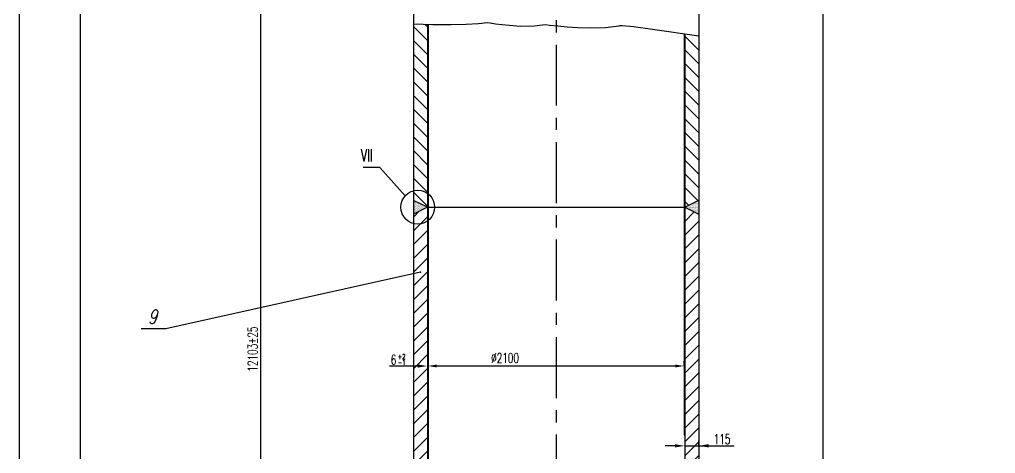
# Model space of a CAD drawing. Extents: x 2963 to 8481, y 2091 to 3069.
# Drawn here: x 2963.2 to 3363.6, y 2632.9 to 2811 of the extents above; entities that cross this region are included whole.
import ezdxf
from ezdxf.enums import TextEntityAlignment as Align

# ---------------------------------------------------------------- set-up
doc = ezdxf.new("R2010")
doc.units = 0
doc.header["$LTSCALE"] = 20
doc.header["$MEASUREMENT"] = 0
doc.linetypes.add('CENTER', pattern=[2, 1.25, -0.25, 0.25, -0.25])
doc.layers.get('0').update_dxf_attribs({"linetype": 'CONTINUOUS'})
for name, color, linetype in [('中心线', 1, 'CENTER'), ('粗实线', 7, 'CONTINUOUS'), ('细实线', 3, 'CONTINUOUS')]:
    doc.layers.add(name, color=color, linetype=linetype)
doc.styles.add('HZ', font='romans.shx', dxfattribs={"width": 0.667, "bigfont": 'hztxt.shx'})
doc.styles.get("Standard").update_dxf_attribs({"font": 'TXT.SHX'})
doc.styles.add('TEXT', font='romans.shx', dxfattribs={"width": 0.667, "bigfont": 'hztxt3.shx'})
doc.dimstyles.get("Standard").update_dxf_attribs({"dimtxt": 0.18, "dimasz": 0.18, "dimexe": 0.18, "dimexo": 0.0625, "dimgap": 0.09, "dimtad": 0, "dimtih": 1, "dimtoh": 1, "dimdec": 4, "dimzin": 0, "dimdsep": 46, "dimtxsty": 'Standard', "dimcen": 0.09, "dimadec": 0, "dimazin": 0, "dimtfac": 1, "dimtdec": 4, "dimtofl": 0, "dimtmove": 0, "dimatfit": 3, "dimfxl": 0, "dimtolj": 1, "dimtzin": 0, "dimarcsym": 0})

# ---------------------------------------------------------------- blocks, each defined once
blk = doc.blocks.new('*X12')
at = {"color": 0}
for p, q in [((2492.37, 2729.96), (2494.62, 2732.21)), ((2603.72, 2733.83), (2603.85, 2733.96)), ((2603.72, 2728.17), (2607.64, 2732.09)), ((2492.37, 2724.3), (2498.12, 2730.05)), ((2603.72, 2722.51), (2609.47, 2728.26)), ((2492.37, 2718.64), (2498.12, 2724.39)), ((2603.72, 2716.86), (2609.47, 2722.61)), ((2492.37, 2712.99), (2498.12, 2718.74)), ((2603.72, 2711.2), (2609.47, 2716.95)), ((2492.37, 2707.33), (2498.12, 2713.08)), ((2603.72, 2705.54), (2609.47, 2711.29)), ((2492.37, 2701.67), (2498.12, 2707.42)), ((2603.72, 2699.89), (2609.47, 2705.64)), ((2492.37, 2696.02), (2498.12, 2701.77)), ((2603.72, 2694.23), (2609.47, 2699.98)), ((2492.37, 2690.36), (2498.12, 2696.11)), ((2603.72, 2688.57), (2609.47, 2694.32)), ((2492.37, 2684.7), (2498.12, 2690.45)), ((2603.72, 2682.92), (2609.47, 2688.67)), ((2492.37, 2679.05), (2498.12, 2684.8)), ((2603.72, 2677.26), (2609.47, 2683.01)), ((2492.37, 2673.39), (2498.12, 2679.14)), ((2603.72, 2671.6), (2609.47, 2677.35)), ((2492.37, 2667.73), (2498.12, 2673.48)), ((2603.72, 2665.94), (2609.47, 2671.69)), ((2492.37, 2662.07), (2498.12, 2667.82)), ((2603.72, 2660.29), (2609.47, 2666.04)), ((2492.37, 2656.42), (2498.12, 2662.17)), ((2603.72, 2654.63), (2609.47, 2660.38)), ((2492.37, 2650.76), (2498.12, 2656.51)), ((2603.72, 2648.97), (2609.47, 2654.72)), ((2492.37, 2645.1), (2498.12, 2650.85)), ((2603.72, 2643.32), (2609.47, 2649.07)), ((2492.37, 2639.45), (2498.12, 2645.2)), ((2603.72, 2637.66), (2609.47, 2643.41)), ((2492.37, 2633.79), (2498.12, 2639.54)), ((2603.72, 2632), (2609.47, 2637.75)), ((2492.37, 2628.13), (2498.12, 2633.88)), ((2603.72, 2626.35), (2609.47, 2632.1)), ((2492.37, 2622.48), (2498.12, 2628.23)), ((2603.72, 2620.69), (2609.47, 2626.44)), ((2492.37, 2616.82), (2498.12, 2622.57)), ((2603.72, 2615.03), (2609.47, 2620.78)), ((2492.37, 2611.16), (2498.12, 2616.91)), ((2603.72, 2609.38), (2609.47, 2615.13)), ((2492.37, 2605.51), (2498.12, 2611.26)), ((2603.72, 2603.72), (2609.47, 2609.47)), ((2492.37, 2599.85), (2498.12, 2605.6)), ((2603.72, 2598.06), (2609.47, 2603.81)), ((2492.37, 2594.19), (2498.12, 2599.94)), ((2603.72, 2592.41), (2609.47, 2598.16)), ((2492.37, 2588.54), (2498.12, 2594.29)), ((2603.72, 2586.75), (2609.47, 2592.5)), ((2494.99, 2585.5), (2498.12, 2588.63))]:
    blk.add_line(p, q, dxfattribs=at)
blk = doc.blocks.new('*X14')
at = {"color": 0}
for p, q in [((2498.12, 2881.55), (2496.49, 2883.18)), ((2609.47, 2877.68), (2603.72, 2883.43)), ((2498.12, 2875.89), (2492.77, 2881.25)), ((2498.12, 2870.24), (2492.37, 2875.99)), ((2609.13, 2872.36), (2603.72, 2877.77)), ((2498.12, 2864.58), (2492.37, 2870.33)), ((2609.47, 2866.37), (2605.15, 2870.69)), ((2498.07, 2858.97), (2492.37, 2864.67)), ((2609.47, 2860.71), (2603.72, 2866.46)), ((2609.47, 2855.05), (2603.72, 2860.8)), ((2498.12, 2802.35), (2492.37, 2808.1)), ((2498.12, 2808.01), (2497.04, 2809.09)), ((2609.47, 2798.48), (2603.72, 2804.23)), ((2609.47, 2804.14), (2609.27, 2804.34)), ((2498.12, 2796.7), (2492.37, 2802.45)), ((2498.12, 2791.04), (2492.37, 2796.79)), ((2609.47, 2792.83), (2603.72, 2798.58)), ((2498.12, 2785.38), (2492.37, 2791.13)), ((2609.47, 2787.17), (2603.72, 2792.92)), ((2609.47, 2781.51), (2603.72, 2787.26)), ((2498.12, 2779.73), (2492.37, 2785.48)), ((2498.12, 2774.07), (2492.37, 2779.82)), ((2609.47, 2775.86), (2603.72, 2781.61)), ((2609.47, 2770.2), (2603.72, 2775.95)), ((2498.12, 2768.41), (2492.37, 2774.16)), ((2498.12, 2762.76), (2492.37, 2768.51)), ((2609.47, 2764.54), (2603.72, 2770.29)), ((2609.47, 2758.89), (2603.72, 2764.64)), ((2498.12, 2757.1), (2492.37, 2762.85)), ((2498.12, 2751.44), (2492.37, 2757.19)), ((2609.47, 2753.23), (2603.72, 2758.98)), ((2498.12, 2745.78), (2492.37, 2751.53)), ((2609.47, 2747.57), (2603.72, 2753.32)), ((2609.47, 2741.91), (2603.72, 2747.66)), ((2498.12, 2740.13), (2492.37, 2745.88)), ((2498.12, 2734.47), (2492.37, 2740.22)), ((2609.05, 2736.68), (2603.72, 2742.01)), ((2605.27, 2734.8), (2603.72, 2736.35))]:
    blk.add_line(p, q, dxfattribs=at)
blk = doc.blocks.new('*X16')
at = {"color": 0}
for p, q in [((2492.44, 2436.54), (2492.44, 2436.54)), ((2492.44, 2435.65), (2492.44, 2435.65)), ((2492.44, 2434.77), (2492.44, 2434.77)), ((2492.55, 2435.98), (2492.55, 2435.98)), ((2492.55, 2435.1), (2492.55, 2435.1)), ((2492.66, 2436.31), (2492.66, 2436.31)), ((2492.66, 2435.43), (2492.66, 2435.43)), ((2492.77, 2435.76), (2492.77, 2435.76)), ((2492.77, 2434.88), (2492.77, 2434.88)), ((2492.88, 2436.09), (2492.88, 2436.09)), ((2492.88, 2435.21), (2492.88, 2435.21)), ((2492.99, 2436.42), (2492.99, 2436.42)), ((2492.99, 2435.54), (2492.99, 2435.54)), ((2493.1, 2435.87), (2493.1, 2435.87)), ((2493.1, 2434.99), (2493.1, 2434.99)), ((2493.21, 2436.2), (2493.21, 2436.2)), ((2493.21, 2435.32), (2493.21, 2435.32)), ((2493.32, 2435.65), (2493.32, 2435.65)), ((2493.32, 2434.77), (2493.32, 2434.77)), ((2493.44, 2435.98), (2493.44, 2435.98)), ((2493.44, 2435.1), (2493.44, 2435.1)), ((2493.55, 2435.43), (2493.55, 2435.43)), ((2493.66, 2435.76), (2493.66, 2435.76)), ((2493.66, 2434.88), (2493.66, 2434.88)), ((2493.77, 2435.21), (2493.77, 2435.21)), ((2493.88, 2435.54), (2493.88, 2435.54)), ((2493.99, 2435.87), (2493.99, 2435.87)), ((2493.99, 2434.99), (2493.99, 2434.99)), ((2494.1, 2435.32), (2494.1, 2435.32)), ((2494.21, 2435.65), (2494.21, 2435.65)), ((2494.21, 2434.77), (2494.21, 2434.77)), ((2494.32, 2435.1), (2494.32, 2435.1)), ((2494.43, 2435.43), (2494.43, 2435.43)), ((2494.54, 2434.88), (2494.54, 2434.88)), ((2494.65, 2435.21), (2494.65, 2435.21)), ((2494.76, 2435.54), (2494.76, 2435.54)), ((2494.87, 2434.99), (2494.87, 2434.99)), ((2494.98, 2435.32), (2494.98, 2435.32)), ((2495.09, 2434.77), (2495.09, 2434.77)), ((2495.2, 2435.1), (2495.2, 2435.1)), ((2495.42, 2434.88), (2495.42, 2434.88)), ((2495.53, 2435.21), (2495.53, 2435.21)), ((2495.76, 2434.99), (2495.76, 2434.99)), ((2495.98, 2434.77), (2495.98, 2434.77)), ((2492.44, 2433.88), (2492.44, 2433.88)), ((2492.44, 2433), (2492.44, 2433)), ((2492.44, 2432.12), (2492.44, 2432.12)), ((2492.44, 2431.23), (2492.44, 2431.23)), ((2492.55, 2434.22), (2492.55, 2434.22)), ((2492.55, 2433.33), (2492.55, 2433.33)), ((2492.55, 2432.45), (2492.55, 2432.45)), ((2492.55, 2431.56), (2492.55, 2431.56)), ((2492.66, 2434.55), (2492.66, 2434.55)), ((2492.66, 2433.66), (2492.66, 2433.66)), ((2492.66, 2432.78), (2492.66, 2432.78)), ((2492.66, 2431.89), (2492.66, 2431.89)), ((2492.77, 2433.99), (2492.77, 2433.99)), ((2492.77, 2433.11), (2492.77, 2433.11)), ((2492.77, 2432.23), (2492.77, 2432.23)), ((2492.77, 2431.34), (2492.77, 2431.34)), ((2492.88, 2434.33), (2492.88, 2434.33)), ((2492.88, 2433.44), (2492.88, 2433.44)), ((2492.88, 2432.56), (2492.88, 2432.56)), ((2492.88, 2431.67), (2492.88, 2431.67)), ((2492.99, 2434.66), (2492.99, 2434.66)), ((2492.99, 2433.77), (2492.99, 2433.77)), ((2492.99, 2432.89), (2492.99, 2432.89)), ((2492.99, 2432.01), (2492.99, 2432.01)), ((2493.1, 2434.1), (2493.1, 2434.1)), ((2493.1, 2433.22), (2493.1, 2433.22)), ((2493.1, 2432.34), (2493.1, 2432.34)), ((2493.1, 2431.45), (2493.1, 2431.45)), ((2493.21, 2434.44), (2493.21, 2434.44)), ((2493.21, 2433.55), (2493.21, 2433.55)), ((2493.21, 2432.67), (2493.21, 2432.67)), ((2493.21, 2431.78), (2493.21, 2431.78)), ((2493.32, 2433.88), (2493.32, 2433.88)), ((2493.32, 2433), (2493.32, 2433)), ((2493.32, 2432.12), (2493.32, 2432.12)), ((2493.44, 2434.22), (2493.44, 2434.22)), ((2493.44, 2433.33), (2493.44, 2433.33)), ((2493.44, 2432.45), (2493.44, 2432.45)), ((2493.55, 2434.55), (2493.55, 2434.55)), ((2493.55, 2433.66), (2493.55, 2433.66)), ((2493.55, 2432.78), (2493.55, 2432.78)), ((2493.55, 2431.89), (2493.55, 2431.89)), ((2493.66, 2433.99), (2493.66, 2433.99)), ((2493.66, 2433.11), (2493.66, 2433.11)), ((2493.66, 2432.23), (2493.66, 2432.23)), ((2493.77, 2434.33), (2493.77, 2434.33)), ((2493.77, 2433.44), (2493.77, 2433.44)), ((2493.77, 2432.56), (2493.77, 2432.56)), ((2493.88, 2434.66), (2493.88, 2434.66)), ((2493.88, 2433.77), (2493.88, 2433.77)), ((2493.88, 2432.89), (2493.88, 2432.89)), ((2493.88, 2432.01), (2493.88, 2432.01)), ((2493.99, 2434.1), (2493.99, 2434.1)), ((2493.99, 2433.22), (2493.99, 2433.22)), ((2493.99, 2432.34), (2493.99, 2432.34)), ((2494.1, 2434.44), (2494.1, 2434.44)), ((2494.1, 2433.55), (2494.1, 2433.55)), ((2494.1, 2432.67), (2494.1, 2432.67)), ((2494.21, 2433.88), (2494.21, 2433.88)), ((2494.21, 2433), (2494.21, 2433)), ((2494.21, 2432.12), (2494.21, 2432.12)), ((2494.32, 2434.22), (2494.32, 2434.22)), ((2494.32, 2433.33), (2494.32, 2433.33)), ((2494.32, 2432.45), (2494.32, 2432.45)), ((2494.43, 2434.55), (2494.43, 2434.55)), ((2494.43, 2433.66), (2494.43, 2433.66)), ((2494.43, 2432.78), (2494.43, 2432.78)), ((2494.54, 2433.99), (2494.54, 2433.99)), ((2494.54, 2433.11), (2494.54, 2433.11)), ((2494.54, 2432.23), (2494.54, 2432.23)), ((2494.65, 2434.33), (2494.65, 2434.33)), ((2494.65, 2433.44), (2494.65, 2433.44)), ((2494.65, 2432.56), (2494.65, 2432.56)), ((2494.76, 2434.66), (2494.76, 2434.66)), ((2494.76, 2433.77), (2494.76, 2433.77)), ((2494.76, 2432.89), (2494.76, 2432.89)), ((2494.87, 2434.1), (2494.87, 2434.1)), ((2494.87, 2433.22), (2494.87, 2433.22)), ((2494.98, 2434.44), (2494.98, 2434.44)), ((2494.98, 2433.55), (2494.98, 2433.55)), ((2494.98, 2432.67), (2494.98, 2432.67)), ((2495.09, 2433.88), (2495.09, 2433.88)), ((2495.09, 2433), (2495.09, 2433)), ((2495.2, 2434.22), (2495.2, 2434.22)), ((2495.2, 2433.33), (2495.2, 2433.33)), ((2495.31, 2434.55), (2495.31, 2434.55)), ((2495.31, 2433.66), (2495.31, 2433.66)), ((2495.31, 2432.78), (2495.31, 2432.78)), ((2495.42, 2433.99), (2495.42, 2433.99)), ((2495.42, 2433.11), (2495.42, 2433.11)), ((2495.53, 2434.33), (2495.53, 2434.33)), ((2495.53, 2433.44), (2495.53, 2433.44)), ((2495.64, 2434.66), (2495.64, 2434.66)), ((2495.64, 2433.77), (2495.64, 2433.77)), ((2495.64, 2432.89), (2495.64, 2432.89)), ((2495.76, 2434.1), (2495.76, 2434.1)), ((2495.76, 2433.22), (2495.76, 2433.22)), ((2495.87, 2434.44), (2495.87, 2434.44)), ((2495.87, 2433.55), (2495.87, 2433.55)), ((2495.98, 2433.88), (2495.98, 2433.88)), ((2495.98, 2433), (2495.98, 2433)), ((2496.09, 2434.22), (2496.09, 2434.22)), ((2496.09, 2433.33), (2496.09, 2433.33)), ((2496.2, 2434.55), (2496.2, 2434.55)), ((2496.2, 2433.66), (2496.2, 2433.66)), ((2496.31, 2433.99), (2496.31, 2433.99)), ((2496.31, 2433.11), (2496.31, 2433.11)), ((2496.42, 2434.33), (2496.42, 2434.33)), ((2496.42, 2433.44), (2496.42, 2433.44)), ((2496.53, 2434.66), (2496.53, 2434.66)), ((2496.53, 2433.77), (2496.53, 2433.77)), ((2496.64, 2434.1), (2496.64, 2434.1)), ((2496.75, 2434.44), (2496.75, 2434.44)), ((2496.75, 2433.55), (2496.75, 2433.55)), ((2496.86, 2433.88), (2496.86, 2433.88)), ((2496.97, 2434.22), (2496.97, 2434.22)), ((2497.08, 2433.66), (2497.08, 2433.66)), ((2497.19, 2433.99), (2497.19, 2433.99)), ((2497.3, 2434.33), (2497.3, 2434.33)), ((2497.41, 2433.77), (2497.41, 2433.77)), ((2497.52, 2434.1), (2497.52, 2434.1)), ((2497.74, 2433.88), (2497.74, 2433.88))]:
    blk.add_line(p, q, dxfattribs=at)
blk = doc.blocks.new('*X20')
at = {"color": 0}
for p, q in [((2606.40625, 2735.3125), (2606.40625, 2735.3125)), ((2606.71875, 2735.3125), (2606.71875, 2735.3125)), ((2607.03125, 2735.3125), (2607.03125, 2735.3125)), ((2607.1875, 2735.625), (2607.1875, 2735.625)), ((2607.34375, 2735.3125), (2607.34375, 2735.3125)), ((2607.5, 2735.625), (2607.5, 2735.625)), ((2607.65625, 2735.9375), (2607.65625, 2735.9375)), ((2607.65625, 2735.3125), (2607.65625, 2735.3125)), ((2607.8125, 2735.625), (2607.8125, 2735.625)), ((2607.96875, 2735.9375), (2607.96875, 2735.9375)), ((2607.96875, 2735.3125), (2607.96875, 2735.3125)), ((2608.125, 2735.625), (2608.125, 2735.625)), ((2608.28125, 2735.9375), (2608.28125, 2735.9375)), ((2608.28125, 2735.3125), (2608.28125, 2735.3125)), ((2608.4375, 2736.25), (2608.4375, 2736.25)), ((2608.4375, 2735.625), (2608.4375, 2735.625)), ((2608.59375, 2735.9375), (2608.59375, 2735.9375)), ((2608.59375, 2735.3125), (2608.59375, 2735.3125)), ((2608.75, 2736.25), (2608.75, 2736.25)), ((2608.75, 2735.625), (2608.75, 2735.625)), ((2608.90625, 2736.5625), (2608.90625, 2736.5625)), ((2608.90625, 2735.9375), (2608.90625, 2735.9375)), ((2608.90625, 2735.3125), (2608.90625, 2735.3125)), ((2609.0625, 2736.25), (2609.0625, 2736.25)), ((2609.0625, 2735.625), (2609.0625, 2735.625)), ((2609.21875, 2736.5625), (2609.21875, 2736.5625)), ((2609.21875, 2735.9375), (2609.21875, 2735.9375)), ((2609.21875, 2735.3125), (2609.21875, 2735.3125)), ((2609.375, 2736.25), (2609.375, 2736.25)), ((2609.375, 2735.625), (2609.375, 2735.625)), ((2603.90625, 2734.0625), (2603.90625, 2734.0625)), ((2604.21875, 2734.0625), (2604.21875, 2734.0625)), ((2604.375, 2733.75), (2604.375, 2733.75)), ((2604.53125, 2734.0625), (2604.53125, 2734.0625)), ((2604.6875, 2734.375), (2604.6875, 2734.375)), ((2604.6875, 2733.75), (2604.6875, 2733.75)), ((2604.84375, 2734.0625), (2604.84375, 2734.0625)), ((2605, 2734.375), (2605, 2734.375)), ((2605, 2733.75), (2605, 2733.75)), ((2605.15625, 2734.6875), (2605.15625, 2734.6875)), ((2605.15625, 2734.0625), (2605.15625, 2734.0625)), ((2605.15625, 2733.4375), (2605.15625, 2733.4375)), ((2605.3125, 2734.375), (2605.3125, 2734.375)), ((2605.3125, 2733.75), (2605.3125, 2733.75)), ((2605.46875, 2734.6875), (2605.46875, 2734.6875)), ((2605.46875, 2734.0625), (2605.46875, 2734.0625)), ((2605.46875, 2733.4375), (2605.46875, 2733.4375)), ((2605.625, 2734.375), (2605.625, 2734.375)), ((2605.625, 2733.75), (2605.625, 2733.75)), ((2605.625, 2733.125), (2605.625, 2733.125)), ((2605.78125, 2734.6875), (2605.78125, 2734.6875)), ((2605.78125, 2734.0625), (2605.78125, 2734.0625)), ((2605.78125, 2733.4375), (2605.78125, 2733.4375)), ((2605.9375, 2735), (2605.9375, 2735)), ((2605.9375, 2734.375), (2605.9375, 2734.375)), ((2605.9375, 2733.75), (2605.9375, 2733.75)), ((2605.9375, 2733.125), (2605.9375, 2733.125)), ((2606.09375, 2734.6875), (2606.09375, 2734.6875)), ((2606.09375, 2734.0625), (2606.09375, 2734.0625)), ((2606.09375, 2733.4375), (2606.09375, 2733.4375)), ((2606.25, 2735), (2606.25, 2735)), ((2606.25, 2734.375), (2606.25, 2734.375)), ((2606.25, 2733.75), (2606.25, 2733.75)), ((2606.25, 2733.125), (2606.25, 2733.125)), ((2606.40625, 2734.6875), (2606.40625, 2734.6875)), ((2606.40625, 2734.0625), (2606.40625, 2734.0625)), ((2606.40625, 2733.4375), (2606.40625, 2733.4375)), ((2606.40625, 2732.8125), (2606.40625, 2732.8125)), ((2606.5625, 2735), (2606.5625, 2735)), ((2606.5625, 2734.375), (2606.5625, 2734.375)), ((2606.5625, 2733.75), (2606.5625, 2733.75)), ((2606.5625, 2733.125), (2606.5625, 2733.125)), ((2606.71875, 2734.6875), (2606.71875, 2734.6875)), ((2606.71875, 2734.0625), (2606.71875, 2734.0625)), ((2606.71875, 2733.4375), (2606.71875, 2733.4375)), ((2606.71875, 2732.8125), (2606.71875, 2732.8125)), ((2606.875, 2735), (2606.875, 2735)), ((2606.875, 2734.375), (2606.875, 2734.375)), ((2606.875, 2733.75), (2606.875, 2733.75)), ((2606.875, 2733.125), (2606.875, 2733.125)), ((2606.875, 2732.5), (2606.875, 2732.5)), ((2607.03125, 2734.6875), (2607.03125, 2734.6875)), ((2607.03125, 2734.0625), (2607.03125, 2734.0625)), ((2607.03125, 2733.4375), (2607.03125, 2733.4375)), ((2607.03125, 2732.8125), (2607.03125, 2732.8125)), ((2607.1875, 2735), (2607.1875, 2735)), ((2607.1875, 2734.375), (2607.1875, 2734.375)), ((2607.1875, 2733.75), (2607.1875, 2733.75)), ((2607.1875, 2733.125), (2607.1875, 2733.125)), ((2607.1875, 2732.5), (2607.1875, 2732.5)), ((2607.34375, 2734.6875), (2607.34375, 2734.6875)), ((2607.34375, 2734.0625), (2607.34375, 2734.0625)), ((2607.34375, 2733.4375), (2607.34375, 2733.4375)), ((2607.34375, 2732.8125), (2607.34375, 2732.8125)), ((2607.5, 2735), (2607.5, 2735)), ((2607.5, 2734.375), (2607.5, 2734.375)), ((2607.5, 2733.75), (2607.5, 2733.75)), ((2607.5, 2733.125), (2607.5, 2733.125)), ((2607.5, 2732.5), (2607.5, 2732.5)), ((2607.65625, 2734.6875), (2607.65625, 2734.6875)), ((2607.65625, 2734.0625), (2607.65625, 2734.0625)), ((2607.65625, 2733.4375), (2607.65625, 2733.4375)), ((2607.65625, 2732.8125), (2607.65625, 2732.8125)), ((2607.65625, 2732.1875), (2607.65625, 2732.1875)), ((2607.8125, 2735), (2607.8125, 2735)), ((2607.8125, 2734.375), (2607.8125, 2734.375)), ((2607.8125, 2733.75), (2607.8125, 2733.75)), ((2607.8125, 2733.125), (2607.8125, 2733.125)), ((2607.8125, 2732.5), (2607.8125, 2732.5)), ((2607.96875, 2734.6875), (2607.96875, 2734.6875)), ((2607.96875, 2734.0625), (2607.96875, 2734.0625)), ((2607.96875, 2733.4375), (2607.96875, 2733.4375)), ((2607.96875, 2732.8125), (2607.96875, 2732.8125)), ((2607.96875, 2732.1875), (2607.96875, 2732.1875)), ((2608.125, 2735), (2608.125, 2735)), ((2608.125, 2734.375), (2608.125, 2734.375)), ((2608.125, 2733.75), (2608.125, 2733.75)), ((2608.125, 2733.125), (2608.125, 2733.125)), ((2608.125, 2732.5), (2608.125, 2732.5)), ((2608.125, 2731.875), (2608.125, 2731.875)), ((2608.28125, 2734.6875), (2608.28125, 2734.6875)), ((2608.28125, 2734.0625), (2608.28125, 2734.0625)), ((2608.28125, 2733.4375), (2608.28125, 2733.4375)), ((2608.28125, 2732.8125), (2608.28125, 2732.8125)), ((2608.28125, 2732.1875), (2608.28125, 2732.1875)), ((2608.4375, 2735), (2608.4375, 2735)), ((2608.4375, 2734.375), (2608.4375, 2734.375)), ((2608.4375, 2733.75), (2608.4375, 2733.75)), ((2608.4375, 2733.125), (2608.4375, 2733.125)), ((2608.4375, 2732.5), (2608.4375, 2732.5)), ((2608.4375, 2731.875), (2608.4375, 2731.875)), ((2608.59375, 2734.6875), (2608.59375, 2734.6875)), ((2608.59375, 2734.0625), (2608.59375, 2734.0625)), ((2608.59375, 2733.4375), (2608.59375, 2733.4375)), ((2608.59375, 2732.8125), (2608.59375, 2732.8125)), ((2608.59375, 2732.1875), (2608.59375, 2732.1875)), ((2608.75, 2735), (2608.75, 2735)), ((2608.75, 2734.375), (2608.75, 2734.375)), ((2608.75, 2733.75), (2608.75, 2733.75)), ((2608.75, 2733.125), (2608.75, 2733.125)), ((2608.75, 2732.5), (2608.75, 2732.5)), ((2608.75, 2731.875), (2608.75, 2731.875)), ((2608.90625, 2734.6875), (2608.90625, 2734.6875)), ((2608.90625, 2734.0625), (2608.90625, 2734.0625)), ((2608.90625, 2733.4375), (2608.90625, 2733.4375)), ((2608.90625, 2732.8125), (2608.90625, 2732.8125)), ((2608.90625, 2732.1875), (2608.90625, 2732.1875)), ((2608.90625, 2731.5625), (2608.90625, 2731.5625)), ((2609.0625, 2735), (2609.0625, 2735)), ((2609.0625, 2734.375), (2609.0625, 2734.375)), ((2609.0625, 2733.75), (2609.0625, 2733.75)), ((2609.0625, 2733.125), (2609.0625, 2733.125)), ((2609.0625, 2732.5), (2609.0625, 2732.5)), ((2609.0625, 2731.875), (2609.0625, 2731.875)), ((2609.21875, 2734.6875), (2609.21875, 2734.6875)), ((2609.21875, 2734.0625), (2609.21875, 2734.0625)), ((2609.21875, 2733.4375), (2609.21875, 2733.4375)), ((2609.21875, 2732.8125), (2609.21875, 2732.8125)), ((2609.21875, 2732.1875), (2609.21875, 2732.1875)), ((2609.21875, 2731.5625), (2609.21875, 2731.5625)), ((2609.375, 2735), (2609.375, 2735)), ((2609.375, 2734.375), (2609.375, 2734.375)), ((2609.375, 2733.75), (2609.375, 2733.75)), ((2609.375, 2733.125), (2609.375, 2733.125)), ((2609.375, 2732.5), (2609.375, 2732.5)), ((2609.375, 2731.875), (2609.375, 2731.875)), ((2609.375, 2731.25), (2609.375, 2731.25))]:
    blk.add_line(p, q, dxfattribs=at)
blk = doc.blocks.new('*D77')
at = {"layer": '细实线', "color": 3, "lineweight": -2}
for p, q in [((3130.84, 2668.8), (3130.84, 2670.83)), ((3134.34, 2668.83), (3232.34, 2668.83)), ((3235.84, 2668.8), (3235.84, 2670.83))]:
    blk.add_line(p, q, dxfattribs=at)
at = {"layer": '细实线', "color": 3}
for points in [[(3134.34, 2669.41), (3134.34, 2668.25), (3130.84, 2668.83)], [(3232.34, 2669.41), (3232.34, 2668.25), (3235.84, 2668.83)]]:
    blk.add_solid(points, dxfattribs=at)
at = {"layer": '细实线', "color": 3, "insert": (3162.42, 2672.13), "char_height": 4, "attachment_point": 5, "style": 'TEXT'}
blk.add_mtext('\\A1;%%C2100', dxfattribs=at)
blk = doc.blocks.new('*D80')
at = {"layer": '细实线', "color": 3, "lineweight": -2}
for p, q in [((3252.1, 2871.52), (3294.8, 2871.52)), ((3292.8, 2868.02), (3292.8, 2450.02)), ((3250.47, 2446.52), (3294.8, 2446.52))]:
    blk.add_line(p, q, dxfattribs=at)
at = {"layer": '细实线', "color": 3}
for points in [[(3292.21, 2868.02), (3293.38, 2868.02), (3292.8, 2871.52)], [(3292.21, 2450.02), (3293.38, 2450.02), (3292.8, 2446.52)]]:
    blk.add_solid(points, dxfattribs=at)
at = {"layer": '细实线', "color": 3, "insert": (3289.5, 2623.27), "char_height": 4, "attachment_point": 5, "rotation": 90, "style": 'HZ'}
blk.add_mtext('\\A1;8500', dxfattribs=at)
blk = doc.blocks.new('*D81')
at = {"layer": '细实线', "color": 3, "lineweight": -2}
for p, q in [((3183.34, 2956.77), (3060.13, 2956.77)), ((3062.13, 2953.27), (3062.13, 2355.72)), ((3118.87, 2352.22), (3060.13, 2352.22))]:
    blk.add_line(p, q, dxfattribs=at)
at = {"layer": '细实线', "color": 3}
for points in [[(3061.55, 2953.27), (3062.71, 2953.27), (3062.13, 2956.77)], [(3061.55, 2355.72), (3062.71, 2355.72), (3062.13, 2352.22)]]:
    blk.add_solid(points, dxfattribs=at)
at = {"layer": '细实线', "color": 3, "insert": (3058.83, 2675.75), "char_height": 4, "attachment_point": 5, "rotation": 90, "style": 'HZ'}
blk.add_mtext('\\A1;12103%%p25', dxfattribs=at)

msp = doc.modelspace()

# ---------------------------------------------------------------- linework, layer by layer
at = {"layer": '中心线'}
msp.add_line((3183.34, 2960.674), (3183.34, 2606.4393), dxfattribs=at)
at = {"layer": '粗实线'}
for p, q in [((3124.79, 2884.0229), (3124.79, 2434.0229)), ((3241.89, 2870.6879), (3241.89, 2447.3579)), ((3130.54, 2809.063), (3130.54, 2434.0229)), ((3130.84, 2809.0568), (3130.84, 2600.0039)), ((3235.84, 2805.2009), (3235.84, 2640.6462)), ((3236.14, 2805.1565), (3236.14, 2447.3579)), ((3130.54, 2734.0229), (3124.79, 2736.7366)), ((3236.14, 2734.0229), (3241.89, 2736.887)), ((3130.54, 2734.0229), (3124.8512, 2731.0719)), ((3130.54, 2734.0229), (3236.14, 2734.0229)), ((3236.14, 2734.0229), (3241.89, 2731.193)), ((3235.84, 2640.6462), (3236.14, 2640.3421))]:
    msp.add_line(p, q, dxfattribs=at)
msp.add_lwpolyline([(4142.1929, 2232.0607), (2988.1929, 2232.0607), (2988.1929, 3053.0607), (4142.1929, 3053.0607)], close=True, dxfattribs=at)
msp.add_point((3127.7528, 2707.3293), dxfattribs=at)
at = {"layer": '细实线', "color": 3}
for p, q in [((2963.1929, 2222.0607), (2963.1929, 3063.0607)), ((3111.0699, 2750.2637), (3104.1651, 2750.2637)), ((3121.4314, 2738.6466), (3111.0699, 2750.2637)), ((3127.7528, 2707.3293), (3023.1576, 2684.1309)), ((3023.1576, 2684.1309), (3013.1576, 2684.1309))]:
    msp.add_line(p, q, dxfattribs=at)
at = {"layer": '细实线'}
for p, q in [((3126.54, 2668.7983), (3115.0093, 2668.7983)), ((3130.54, 2668.8546), (3130.54, 2666.7983)), ((3130.54, 2668.7983), (3130.84, 2668.7983)), ((3130.84, 2668.8734), (3130.84, 2666.7983)), ((3232.14, 2636.0644), (3228.14, 2636.0644)), ((3236.14, 2636.6859), (3236.14, 2634.0644)), ((3236.14, 2636.6859), (3236.14, 2634.0644)), ((3236.14, 2636.0644), (3249.89, 2636.0644)), ((3241.89, 2636.0644), (3241.89, 2638.0644)), ((3249.89, 2636.0644), (3256.3986, 2636.0644))]:
    msp.add_line(p, q, dxfattribs=at)
at = {"layer": '细实线', "color": 3}
msp.add_lwpolyline([(3124.79, 2809.1819), (3132.759, 2809.0171), (3140.2876, 2808.999), (3146.4206, 2809.1324), (3151.5117, 2809.4037), (3155.0482, 2809.7259), (3156.2335, 2809.5773), (3158.4373, 2809.2923), (3161.0445, 2808.9693), (3164.2473, 2808.6288), (3168.6454, 2808.3306), (3174.5576, 2808.3913), (3178.8494, 2808.9266), (3180.6206, 2808.7474), (3184.0154, 2808.4094), (3187.8936, 2808.0639), (3192.2677, 2807.7643), (3197.4071, 2807.5943), (3203.6898, 2807.7747), (3209.0476, 2808.4542), (3209.5244, 2808.5358), (3210.5183, 2808.495), (3215.174, 2808.0733), (3222.9727, 2807.1033), (3241.89, 2804.3064)], dxfattribs=at)
msp.add_circle((3126.5867, 2734.0184), 6.928, dxfattribs=at)
at = {"layer": '细实线'}
for points in [[(3126.54, 2669.4649), (3126.54, 2668.1316), (3130.54, 2668.7983)], [(3232.14, 2636.7311), (3232.14, 2635.3977), (3236.14, 2636.0644)], [(3232.14, 2636.7311), (3232.14, 2635.3977), (3236.14, 2636.0644)], [(3245.89, 2636.7311), (3245.89, 2635.3977), (3241.89, 2636.0644)]]:
    msp.add_solid(points, dxfattribs=at)

# ---------------------------------------------------------------- block references
at = {"layer": '细实线', "color": 3}
for name, p in [('*X14', (632.4207, 0)), ('*X16', (632.4207, 300)), ('*X20', (632.4207, 0)), ('*X12', (632.4207, 0))]:
    msp.add_blockref(name, p, dxfattribs=at)

# ---------------------------------------------------------------- texts
at = {"layer": '细实线', "color": 3, "style": 'HZ', "width": 0.67}
for s, height, p in [('VII', 5, (3103.1744, 2752.7638)), ('6', 4, (3115.5152, 2669.3998)), ('+2', 2, (3118.3533, 2671.6826)), ('-1', 2, (3118.4225, 2669.3306))]:
    msp.add_text(s, height=height, dxfattribs=at).set_placement(p)
at = {"layer": '细实线', "color": 3, "style": 'HZ', "oblique": 15, "width": 0.67}
msp.add_text('9', height=6, dxfattribs=at).set_placement((3015.9426, 2686.0609))
at = {"layer": '细实线', "color": 3, "style": 'HZ', "width": 0.67}
msp.add_text('115', height=4, dxfattribs=at).set_placement((3251.4535, 2638.7972), align=Align.MIDDLE_CENTER)

# ---------------------------------------------------------------- dimensions: what is measured, and where the dimension line sits
at = {"layer": '细实线'}
for base, p1, p2, text, picture, middle in [((3062.1314, 2352.2229), (3183.34, 2956.7729), (3118.8731, 2352.2229), '12103%%p25', '*D81', (3062.1314, 2675.7542)), ((3292.7973, 2446.5229), (3252.1009, 2871.5229), (3250.465, 2446.5229), '8500', '*D80', (3292.7973, 2623.2713))]:
    dim = msp.add_linear_dim(base=base, p1=p1, p2=p2, angle=90, text=text, dimstyle='Standard', override={"dimtxt": 4, "dimasz": 3.5, "dimexe": 2, "dimexo": 0, "dimgap": 1.3, "dimtad": 1, "dimtih": 0, "dimtoh": 0, "dimdec": 3, "dimtxsty": 'HZ', "dimcen": 0, "dimclrd": 3, "dimclre": 3, "dimclrt": 3, "dimtol": 1, "dimtp": 10, "dimtm": 10, "dimtfac": 0.1, "dimtdec": 3, "dimtofl": 1}, dxfattribs=at)
    dim.commit()
    dim.dimension.update_dxf_attribs({"geometry": picture, "text_midpoint": middle, "dimtype": 160})
dim = msp.add_linear_dim(base=(3235.836, 2668.8305), p1=(3130.84, 2668.7983), p2=(3235.836, 2668.7983), text='%%C2100', dimstyle='Standard', override={"dimtxt": 4, "dimasz": 3.5, "dimexe": 2, "dimexo": 0, "dimgap": 1.3, "dimtad": 1, "dimtih": 0, "dimtoh": 0, "dimdec": 3, "dimtxsty": 'TEXT', "dimcen": 0, "dimclrd": 3, "dimclre": 3, "dimclrt": 3, "dimtol": 1, "dimtp": 10, "dimtm": 10, "dimtfac": 0.1, "dimtdec": 3, "dimtix": 1, "dimtofl": 1}, dxfattribs=at)
dim.commit()
dim.dimension.update_dxf_attribs({"geometry": '*D77', "text_midpoint": (3162.4198, 2668.8305), "dimtype": 160})

doc.saveas('drawing.dxf')
